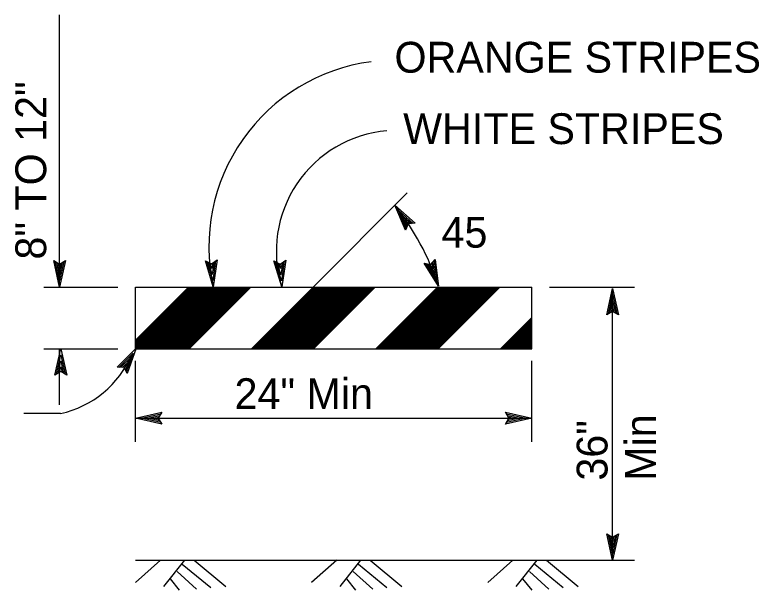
# Model space of a CAD drawing. Extents: x -894 to 866, y -476 to 714.
# Drawn here: x -672.4 to -503.4, y 83.5 to 214.1 of the extents above; entities that cross this region are included whole.
import ezdxf

# ---------------------------------------------------------------- set-up
doc = ezdxf.new("R2010")
doc.units = 0
for name, color, linetype in [('56 Stage 3 Anno', 7, 'Continuous'), ('57 Undefined', 7, 'Continuous'), ('60 Nongeo Data', 7, 'Continuous')]:
    doc.layers.add(name, color=color, linetype=linetype)

msp = doc.modelspace()

# ---------------------------------------------------------------- linework, layer by layer
at = {"layer": '56 Stage 3 Anno'}
for p, q in [((-662.24, 152.34), (-662.24, 214.14)), ((-604.69, 152.34), (-583.3, 173.74)), ((-583.7, 165.26), (-586.13, 170.91)), ((-586.13, 170.91), (-586.13, 170.91)), ((-586.13, 170.91), (-581.54, 166.82)), ((-583.54, 165.64), (-585.32, 169.79)), ((-585.31, 169.78), (-581.97, 166.8)), ((-583.39, 166.04), (-584.51, 168.67)), ((-584.51, 168.67), (-582.35, 166.74)), ((-583.21, 166.39), (-583.7, 167.55)), ((-583.7, 167.55), (-582.78, 166.72)), ((-583.08, 166.69), (-583.7, 165.26)), ((-581.54, 166.82), (-583.08, 166.69)), ((-581.54, 166.82), (-581.54, 166.82)), ((-583.7, 165.26), (-583.7, 165.26)), ((-662.24, 152.34), (-663.57, 158.34)), ((-663.57, 158.34), (-663.57, 158.34)), ((-663.57, 158.34), (-662.24, 157.54)), ((-662.25, 153.73), (-663.22, 158.11)), ((-662.24, 155.11), (-662.87, 157.93)), ((-662.24, 156.49), (-662.51, 157.7)), ((-662.24, 157.54), (-660.9, 158.34)), ((-660.9, 158.34), (-662.24, 152.34)), ((-661.26, 158.13), (-662.24, 153.72)), ((-661.62, 157.89), (-662.24, 155.11)), ((-661.97, 157.72), (-662.24, 156.49)), ((-660.9, 158.34), (-660.9, 158.34)), ((-627.35, 152.42), (-629.13, 158.3)), ((-629.13, 158.3), (-629.13, 158.3)), ((-629.13, 158.3), (-627.74, 157.6)), ((-627.46, 153.8), (-628.75, 158.09)), ((-627.56, 155.17), (-628.39, 157.94)), ((-627.66, 156.55), (-628.02, 157.73)), ((-627.74, 157.6), (-626.47, 158.5)), ((-627.48, 157.8), (-627.66, 156.55)), ((-627.15, 158), (-627.56, 155.17)), ((-626.81, 158.26), (-627.45, 153.79)), ((-626.47, 158.5), (-627.35, 152.42)), ((-626.47, 158.5), (-626.47, 158.5)), ((-611.77, 152.38), (-613.56, 158.27)), ((-613.56, 158.27), (-612.17, 157.57)), ((-613.55, 158.27), (-613.55, 158.27)), ((-611.88, 153.77), (-613.18, 158.06)), ((-611.98, 155.14), (-612.82, 157.91)), ((-612.09, 156.52), (-612.44, 157.7)), ((-612.17, 157.57), (-610.89, 158.47)), ((-611.9, 157.76), (-612.09, 156.52)), ((-611.57, 157.96), (-611.98, 155.14)), ((-611.23, 158.22), (-611.88, 153.76)), ((-610.89, 158.47), (-611.77, 152.38)), ((-610.89, 158.47), (-610.89, 158.47)), ((-576.22, 152.53), (-579.46, 157.75)), ((-579.46, 157.75), (-579.46, 157.75)), ((-579.46, 157.75), (-577.94, 157.44)), ((-576.69, 153.84), (-579.05, 157.65)), ((-577.13, 155.14), (-578.66, 157.59)), ((-577.59, 156.44), (-578.24, 157.49)), ((-577.94, 157.44), (-576.94, 158.63)), ((-577.74, 157.69), (-577.59, 156.44)), ((-577.47, 157.97), (-577.13, 155.14)), ((-577.21, 158.31), (-576.68, 153.83)), ((-576.94, 158.63), (-576.94, 158.63)), ((-576.94, 158.63), (-576.22, 152.53)), ((-665.8, 152.34), (-649.02, 152.34)), ((-662.24, 152.34), (-662.24, 152.34)), ((-627.35, 152.42), (-627.35, 152.42)), ((-611.77, 152.38), (-611.77, 152.38)), ((-576.22, 152.53), (-576.22, 152.53)), ((-551.02, 152.34), (-531.73, 152.34)), ((-538, 146.01), (-536.66, 152.01)), ((-537.64, 146.22), (-536.66, 150.63)), ((-536.66, 90.34), (-536.66, 152.01)), ((-536.66, 152.01), (-536.66, 152.01)), ((-536.66, 152.01), (-535.33, 146.01)), ((-536.66, 150.62), (-535.69, 146.24)), ((-537.28, 146.46), (-536.66, 149.24)), ((-536.66, 149.24), (-536.04, 146.42)), ((-536.94, 146.63), (-536.66, 147.86)), ((-536.66, 147.86), (-536.4, 146.65)), ((-536.66, 146.81), (-538, 146.01)), ((-538, 146.01), (-538, 146.01)), ((-535.33, 146.01), (-536.66, 146.81)), ((-535.33, 146.01), (-535.33, 146.01)), ((-665.8, 138.34), (-649.02, 138.34)), ((-663.29, 132.34), (-661.95, 138.34)), ((-662.94, 132.56), (-661.95, 136.96)), ((-662.24, 125.63), (-662.24, 138.34)), ((-661.95, 138.34), (-661.95, 138.34)), ((-661.95, 138.34), (-660.62, 132.34)), ((-661.95, 136.95), (-660.98, 132.58)), ((-649.17, 134.11), (-644.82, 138.45)), ((-648.75, 134.1), (-645.56, 137.29)), ((-645.56, 137.28), (-647.1, 133.07)), ((-644.82, 138.45), (-646.92, 132.68)), ((-644.82, 138.45), (-644.82, 138.45)), ((-662.58, 132.79), (-661.96, 135.58)), ((-661.96, 135.58), (-661.33, 132.75)), ((-648.33, 134.11), (-646.31, 136.12)), ((-646.31, 136.12), (-647.29, 133.4)), ((-645.02, 117.19), (-645.02, 135.55)), ((-555.02, 117.19), (-555.02, 135.55)), ((-662.23, 132.97), (-661.96, 134.2)), ((-661.96, 134.2), (-661.69, 132.99)), ((-647.61, 134.07), (-649.17, 134.11)), ((-649.17, 134.11), (-649.17, 134.11)), ((-647.94, 134.07), (-647.05, 134.96)), ((-646.92, 132.68), (-647.61, 134.07)), ((-647.05, 134.96), (-647.47, 133.79)), ((-661.95, 133.14), (-663.29, 132.34)), ((-663.29, 132.34), (-663.29, 132.34)), ((-660.62, 132.34), (-661.95, 133.14)), ((-660.62, 132.34), (-660.62, 132.34)), ((-646.92, 132.68), (-646.92, 132.68)), ((-662.04, 123.63), (-670.33, 123.63)), ((-645.02, 122.57), (-639.02, 123.9)), ((-643.63, 122.57), (-639.25, 123.54)), ((-639.02, 123.9), (-639.82, 122.57)), ((-639.02, 123.9), (-639.02, 123.9)), ((-560.22, 122.57), (-561.02, 123.91)), ((-561.02, 123.91), (-561.02, 123.91)), ((-561.02, 123.91), (-555.02, 122.57)), ((-560.8, 123.55), (-556.4, 122.57)), ((-645.02, 122.57), (-555.02, 122.57)), ((-639.02, 121.23), (-645.02, 122.57)), ((-645.02, 122.57), (-645.02, 122.57)), ((-639.23, 121.59), (-643.64, 122.57)), ((-642.25, 122.57), (-639.43, 123.19)), ((-639.47, 121.95), (-642.25, 122.57)), ((-640.87, 122.57), (-639.66, 122.83)), ((-639.64, 122.29), (-640.87, 122.57)), ((-639.82, 122.57), (-639.02, 121.23)), ((-555.02, 122.57), (-561.02, 121.24)), ((-561.02, 121.24), (-560.22, 122.57)), ((-556.41, 122.57), (-560.78, 121.6)), ((-557.78, 122.57), (-560.61, 121.95)), ((-560.57, 123.19), (-557.78, 122.57)), ((-560.39, 122.85), (-559.16, 122.57)), ((-559.16, 122.57), (-560.37, 122.31)), ((-555.02, 122.57), (-555.02, 122.57)), ((-639.02, 121.23), (-639.02, 121.23)), ((-561.02, 121.24), (-561.02, 121.24)), ((-536.66, 90.34), (-537.99, 96.34)), ((-537.99, 96.34), (-537.99, 96.34)), ((-537.99, 96.34), (-536.66, 95.54)), ((-536.66, 95.54), (-535.32, 96.34)), ((-535.32, 96.34), (-536.66, 90.34)), ((-535.32, 96.34), (-535.32, 96.34)), ((-536.66, 91.73), (-537.63, 96.11)), ((-536.66, 93.11), (-537.28, 95.93)), ((-536.66, 94.49), (-536.92, 95.7)), ((-535.68, 96.13), (-536.66, 91.72)), ((-536.04, 95.89), (-536.66, 93.11)), ((-536.38, 95.72), (-536.66, 94.49)), ((-536.66, 90.34), (-536.66, 90.34))]:
    msp.add_line(p, q, dxfattribs=at)
for centre, radius, start, end in [((-586.02, 161.53), 42.32, 97.4615, 192.4347), ((-585.56, 160.46), 27.47, 94.9764, 197.1296), ((-630.83, 134.97), 57.36, 17.8272, 38.801), ((-666.76, 145.79), 22.66, 282.0264, 337.1977)]:
    msp.add_arc(centre, radius, start, end, dxfattribs=at)
at = {"layer": '60 Nongeo Data'}
for p, q in [((-645.02, 140.3), (-632.98, 152.34)), ((-645.02, 140.3), (-632.98, 152.34)), ((-645.02, 140.16), (-632.84, 152.34)), ((-645.02, 140.02), (-632.69, 152.34)), ((-645.02, 139.88), (-632.55, 152.34)), ((-645.02, 139.74), (-632.41, 152.34)), ((-645.02, 139.59), (-632.27, 152.34)), ((-645.02, 139.45), (-632.13, 152.34)), ((-645.02, 139.31), (-631.99, 152.34)), ((-645.02, 139.17), (-631.85, 152.34)), ((-645.02, 139.03), (-631.7, 152.34)), ((-645.02, 138.89), (-631.56, 152.34)), ((-645.02, 138.75), (-631.42, 152.34)), ((-645.02, 138.61), (-631.28, 152.34)), ((-645.02, 138.46), (-631.14, 152.34)), ((-645.02, 138.34), (-645.02, 152.34)), ((-645.02, 152.34), (-555.02, 152.34)), ((-645, 138.34), (-631, 152.34)), ((-644.86, 138.34), (-630.86, 152.34)), ((-644.71, 138.34), (-630.71, 152.34)), ((-644.57, 138.34), (-630.57, 152.34)), ((-644.43, 138.34), (-630.43, 152.34)), ((-644.29, 138.34), (-630.29, 152.34)), ((-644.15, 138.34), (-630.15, 152.34)), ((-644.01, 138.34), (-630.01, 152.34)), ((-643.87, 138.34), (-629.87, 152.34)), ((-643.72, 138.34), (-629.72, 152.34)), ((-643.58, 138.34), (-629.58, 152.34)), ((-643.44, 138.34), (-629.44, 152.34)), ((-643.3, 138.34), (-629.3, 152.34)), ((-643.16, 138.34), (-629.16, 152.34)), ((-643.02, 138.34), (-629.02, 152.34)), ((-642.88, 138.34), (-628.88, 152.34)), ((-642.73, 138.34), (-628.73, 152.34)), ((-642.59, 138.34), (-628.59, 152.34)), ((-642.45, 138.34), (-628.45, 152.34)), ((-642.31, 138.34), (-628.31, 152.34)), ((-642.17, 138.34), (-628.17, 152.34)), ((-642.03, 138.34), (-628.03, 152.34)), ((-641.89, 138.34), (-627.89, 152.34)), ((-641.74, 138.34), (-627.74, 152.34)), ((-641.6, 138.34), (-627.6, 152.34)), ((-641.46, 138.34), (-627.46, 152.34)), ((-641.32, 138.34), (-627.32, 152.34)), ((-641.18, 138.34), (-627.18, 152.34)), ((-641.04, 138.34), (-627.04, 152.34)), ((-640.9, 138.34), (-626.9, 152.34)), ((-640.75, 138.34), (-626.75, 152.34)), ((-640.61, 138.34), (-626.61, 152.34)), ((-640.47, 138.34), (-626.47, 152.34)), ((-640.33, 138.34), (-626.33, 152.34)), ((-640.19, 138.34), (-626.19, 152.34)), ((-640.05, 138.34), (-626.05, 152.34)), ((-639.91, 138.34), (-625.91, 152.34)), ((-639.76, 138.34), (-625.76, 152.34)), ((-639.62, 138.34), (-625.62, 152.34)), ((-639.48, 138.34), (-625.48, 152.34)), ((-639.34, 138.34), (-625.34, 152.34)), ((-639.2, 138.34), (-625.2, 152.34)), ((-639.06, 138.34), (-625.06, 152.34)), ((-638.92, 138.34), (-624.92, 152.34)), ((-638.77, 138.34), (-624.77, 152.34)), ((-638.63, 138.34), (-624.63, 152.34)), ((-638.49, 138.34), (-624.49, 152.34)), ((-638.35, 138.34), (-624.35, 152.34)), ((-638.21, 138.34), (-624.21, 152.34)), ((-638.07, 138.34), (-624.07, 152.34)), ((-637.93, 138.34), (-623.93, 152.34)), ((-637.79, 138.34), (-623.79, 152.34)), ((-637.64, 138.34), (-623.64, 152.34)), ((-637.5, 138.34), (-623.5, 152.34)), ((-637.36, 138.34), (-623.36, 152.34)), ((-637.22, 138.34), (-623.22, 152.34)), ((-637.08, 138.34), (-623.08, 152.34)), ((-636.94, 138.34), (-622.94, 152.34)), ((-636.79, 138.34), (-622.79, 152.34)), ((-636.65, 138.34), (-622.65, 152.34)), ((-636.51, 138.34), (-622.51, 152.34)), ((-636.37, 138.34), (-622.37, 152.34)), ((-636.23, 138.34), (-622.23, 152.34)), ((-636.09, 138.34), (-622.09, 152.34)), ((-635.95, 138.34), (-621.95, 152.34)), ((-635.81, 138.34), (-621.81, 152.34)), ((-635.66, 138.34), (-621.66, 152.34)), ((-635.52, 138.34), (-621.52, 152.34)), ((-635.38, 138.34), (-621.38, 152.34)), ((-635.24, 138.34), (-621.24, 152.34)), ((-635.1, 138.34), (-621.1, 152.34)), ((-634.96, 138.34), (-620.96, 152.34)), ((-634.82, 138.34), (-620.82, 152.34)), ((-634.67, 138.34), (-620.67, 152.34)), ((-634.53, 138.34), (-620.53, 152.34)), ((-634.39, 138.34), (-620.39, 152.34)), ((-634.25, 138.34), (-620.25, 152.34)), ((-634.11, 138.34), (-620.11, 152.34)), ((-633.97, 138.34), (-619.97, 152.34)), ((-633.83, 138.34), (-619.83, 152.34)), ((-633.68, 138.34), (-619.68, 152.34)), ((-633.54, 138.34), (-619.54, 152.34)), ((-633.4, 138.34), (-619.4, 152.34)), ((-633.26, 138.34), (-619.26, 152.34)), ((-633.12, 138.34), (-619.12, 152.34)), ((-632.98, 138.34), (-618.98, 152.34)), ((-632.84, 138.34), (-618.84, 152.34)), ((-632.84, 138.34), (-618.84, 152.34)), ((-618.69, 138.34), (-604.69, 152.34)), ((-618.69, 138.34), (-604.69, 152.34)), ((-618.69, 138.34), (-604.69, 152.34)), ((-618.55, 138.34), (-604.55, 152.34)), ((-618.41, 138.34), (-604.41, 152.34)), ((-618.27, 138.34), (-604.27, 152.34)), ((-618.13, 138.34), (-604.13, 152.34)), ((-617.99, 138.34), (-603.99, 152.34)), ((-617.84, 138.34), (-603.84, 152.34)), ((-617.7, 138.34), (-603.7, 152.34)), ((-617.56, 138.34), (-603.56, 152.34)), ((-617.42, 138.34), (-603.42, 152.34)), ((-617.28, 138.34), (-603.28, 152.34)), ((-617.14, 138.34), (-603.14, 152.34)), ((-617, 138.34), (-603, 152.34)), ((-616.85, 138.34), (-602.85, 152.34)), ((-616.71, 138.34), (-602.71, 152.34)), ((-616.57, 138.34), (-602.57, 152.34)), ((-616.43, 138.34), (-602.43, 152.34)), ((-616.29, 138.34), (-602.29, 152.34)), ((-616.15, 138.34), (-602.15, 152.34)), ((-616.01, 138.34), (-602.01, 152.34)), ((-615.86, 138.34), (-601.86, 152.34)), ((-615.72, 138.34), (-601.72, 152.34)), ((-615.58, 138.34), (-601.58, 152.34)), ((-615.44, 138.34), (-601.44, 152.34)), ((-615.3, 138.34), (-601.3, 152.34)), ((-615.16, 138.34), (-601.16, 152.34)), ((-615.02, 138.34), (-601.02, 152.34)), ((-614.87, 138.34), (-600.87, 152.34)), ((-614.73, 138.34), (-600.73, 152.34)), ((-614.59, 138.34), (-600.59, 152.34)), ((-614.45, 138.34), (-600.45, 152.34)), ((-614.31, 138.34), (-600.31, 152.34)), ((-614.17, 138.34), (-600.17, 152.34)), ((-614.03, 138.34), (-600.03, 152.34)), ((-613.88, 138.34), (-599.88, 152.34)), ((-613.74, 138.34), (-599.74, 152.34)), ((-613.6, 138.34), (-599.6, 152.34)), ((-613.46, 138.34), (-599.46, 152.34)), ((-613.32, 138.34), (-599.32, 152.34)), ((-613.18, 138.34), (-599.18, 152.34)), ((-613.04, 138.34), (-599.04, 152.34)), ((-612.89, 138.34), (-598.89, 152.34)), ((-612.75, 138.34), (-598.75, 152.34)), ((-612.61, 138.34), (-598.61, 152.34)), ((-612.47, 138.34), (-598.47, 152.34)), ((-612.33, 138.34), (-598.33, 152.34)), ((-612.19, 138.34), (-598.19, 152.34)), ((-612.05, 138.34), (-598.05, 152.34)), ((-611.9, 138.34), (-597.9, 152.34)), ((-611.76, 138.34), (-597.76, 152.34)), ((-611.62, 138.34), (-597.62, 152.34)), ((-611.48, 138.34), (-597.48, 152.34)), ((-611.34, 138.34), (-597.34, 152.34)), ((-611.2, 138.34), (-597.2, 152.34)), ((-611.06, 138.34), (-597.06, 152.34)), ((-610.92, 138.34), (-596.92, 152.34)), ((-610.77, 138.34), (-596.77, 152.34)), ((-610.63, 138.34), (-596.63, 152.34)), ((-610.49, 138.34), (-596.49, 152.34)), ((-610.35, 138.34), (-596.35, 152.34)), ((-610.21, 138.34), (-596.21, 152.34)), ((-610.07, 138.34), (-596.07, 152.34)), ((-609.92, 138.34), (-595.92, 152.34)), ((-609.78, 138.34), (-595.78, 152.34)), ((-609.64, 138.34), (-595.64, 152.34)), ((-609.5, 138.34), (-595.5, 152.34)), ((-609.36, 138.34), (-595.36, 152.34)), ((-609.22, 138.34), (-595.22, 152.34)), ((-609.08, 138.34), (-595.08, 152.34)), ((-608.94, 138.34), (-594.94, 152.34)), ((-608.79, 138.34), (-594.79, 152.34)), ((-608.65, 138.34), (-594.65, 152.34)), ((-608.51, 138.34), (-594.51, 152.34)), ((-608.37, 138.34), (-594.37, 152.34)), ((-608.23, 138.34), (-594.23, 152.34)), ((-608.09, 138.34), (-594.09, 152.34)), ((-607.94, 138.34), (-593.94, 152.34)), ((-607.8, 138.34), (-593.8, 152.34)), ((-607.66, 138.34), (-593.66, 152.34)), ((-607.52, 138.34), (-593.52, 152.34)), ((-607.38, 138.34), (-593.38, 152.34)), ((-607.24, 138.34), (-593.24, 152.34)), ((-607.1, 138.34), (-593.1, 152.34)), ((-606.96, 138.34), (-592.96, 152.34)), ((-606.81, 138.34), (-592.81, 152.34)), ((-606.67, 138.34), (-592.67, 152.34)), ((-606.53, 138.34), (-592.53, 152.34)), ((-606.39, 138.34), (-592.39, 152.34)), ((-606.25, 138.34), (-592.25, 152.34)), ((-606.11, 138.34), (-592.11, 152.34)), ((-605.97, 138.34), (-591.97, 152.34)), ((-605.82, 138.34), (-591.82, 152.34)), ((-605.68, 138.34), (-591.68, 152.34)), ((-605.54, 138.34), (-591.54, 152.34)), ((-605.4, 138.34), (-591.4, 152.34)), ((-605.26, 138.34), (-591.26, 152.34)), ((-605.12, 138.34), (-591.12, 152.34)), ((-604.98, 138.34), (-590.98, 152.34)), ((-604.83, 138.34), (-590.83, 152.34)), ((-604.69, 138.34), (-590.69, 152.34)), ((-604.55, 138.34), (-590.55, 152.34)), ((-604.55, 138.34), (-590.55, 152.34)), ((-604.55, 138.34), (-590.55, 152.34)), ((-590.41, 138.34), (-576.41, 152.34)), ((-590.41, 138.34), (-576.41, 152.34)), ((-590.41, 138.34), (-576.41, 152.34)), ((-590.41, 138.34), (-576.41, 152.34)), ((-590.27, 138.34), (-576.27, 152.34)), ((-590.13, 138.34), (-576.13, 152.34)), ((-589.98, 138.34), (-575.98, 152.34)), ((-589.84, 138.34), (-575.84, 152.34)), ((-589.7, 138.34), (-575.7, 152.34)), ((-589.56, 138.34), (-575.56, 152.34)), ((-589.42, 138.34), (-575.42, 152.34)), ((-589.28, 138.34), (-575.28, 152.34)), ((-589.14, 138.34), (-575.14, 152.34)), ((-588.99, 138.34), (-574.99, 152.34)), ((-588.85, 138.34), (-574.85, 152.34)), ((-588.71, 138.34), (-574.71, 152.34)), ((-588.57, 138.34), (-574.57, 152.34)), ((-588.43, 138.34), (-574.43, 152.34)), ((-588.29, 138.34), (-574.29, 152.34)), ((-588.15, 138.34), (-574.15, 152.34)), ((-588, 138.34), (-574, 152.34)), ((-587.86, 138.34), (-573.86, 152.34)), ((-587.72, 138.34), (-573.72, 152.34)), ((-587.58, 138.34), (-573.58, 152.34)), ((-587.44, 138.34), (-573.44, 152.34)), ((-587.3, 138.34), (-573.3, 152.34)), ((-587.16, 138.34), (-573.16, 152.34)), ((-587.01, 138.34), (-573.01, 152.34)), ((-586.87, 138.34), (-572.87, 152.34)), ((-586.73, 138.34), (-572.73, 152.34)), ((-586.59, 138.34), (-572.59, 152.34)), ((-586.45, 138.34), (-572.45, 152.34)), ((-586.31, 138.34), (-572.31, 152.34)), ((-586.17, 138.34), (-572.17, 152.34)), ((-586.02, 138.34), (-572.02, 152.34)), ((-585.88, 138.34), (-571.88, 152.34)), ((-585.74, 138.34), (-571.74, 152.34)), ((-585.6, 138.34), (-571.6, 152.34)), ((-585.46, 138.34), (-571.46, 152.34)), ((-585.32, 138.34), (-571.32, 152.34)), ((-585.18, 138.34), (-571.18, 152.34)), ((-585.04, 138.34), (-571.04, 152.34)), ((-584.89, 138.34), (-570.89, 152.34)), ((-584.75, 138.34), (-570.75, 152.34)), ((-584.61, 138.34), (-570.61, 152.34)), ((-584.47, 138.34), (-570.47, 152.34)), ((-584.33, 138.34), (-570.33, 152.34)), ((-584.19, 138.34), (-570.19, 152.34)), ((-584.04, 138.34), (-570.05, 152.34)), ((-583.9, 138.34), (-569.9, 152.34)), ((-583.76, 138.34), (-569.76, 152.34)), ((-583.62, 138.34), (-569.62, 152.34)), ((-583.48, 138.34), (-569.48, 152.34)), ((-583.34, 138.34), (-569.34, 152.34)), ((-583.2, 138.34), (-569.2, 152.34)), ((-583.05, 138.34), (-569.05, 152.34)), ((-582.91, 138.34), (-568.91, 152.34)), ((-582.77, 138.34), (-568.77, 152.34)), ((-582.63, 138.34), (-568.63, 152.34)), ((-582.49, 138.34), (-568.49, 152.34)), ((-582.35, 138.34), (-568.35, 152.34)), ((-582.21, 138.34), (-568.21, 152.34)), ((-582.07, 138.34), (-568.07, 152.34)), ((-581.92, 138.34), (-567.92, 152.34)), ((-581.78, 138.34), (-567.78, 152.34)), ((-581.64, 138.34), (-567.64, 152.34)), ((-581.5, 138.34), (-567.5, 152.34)), ((-581.36, 138.34), (-567.36, 152.34)), ((-581.22, 138.34), (-567.22, 152.34)), ((-581.08, 138.34), (-567.08, 152.34)), ((-580.93, 138.34), (-566.93, 152.34)), ((-580.79, 138.34), (-566.79, 152.34)), ((-580.65, 138.34), (-566.65, 152.34)), ((-580.51, 138.34), (-566.51, 152.34)), ((-580.37, 138.34), (-566.37, 152.34)), ((-580.23, 138.34), (-566.23, 152.34)), ((-580.09, 138.34), (-566.09, 152.34)), ((-579.94, 138.34), (-565.94, 152.34)), ((-579.8, 138.34), (-565.8, 152.34)), ((-579.66, 138.34), (-565.66, 152.34)), ((-579.52, 138.34), (-565.52, 152.34)), ((-579.38, 138.34), (-565.38, 152.34)), ((-579.24, 138.34), (-565.24, 152.34)), ((-579.09, 138.34), (-565.1, 152.34)), ((-578.95, 138.34), (-564.95, 152.34)), ((-578.81, 138.34), (-564.81, 152.34)), ((-578.67, 138.34), (-564.67, 152.34)), ((-578.53, 138.34), (-564.53, 152.34)), ((-578.39, 138.34), (-564.39, 152.34)), ((-578.25, 138.34), (-564.25, 152.34)), ((-578.11, 138.34), (-564.11, 152.34)), ((-577.96, 138.34), (-563.96, 152.34)), ((-577.82, 138.34), (-563.82, 152.34)), ((-577.68, 138.34), (-563.68, 152.34)), ((-577.54, 138.34), (-563.54, 152.34)), ((-577.4, 138.34), (-563.4, 152.34)), ((-577.26, 138.34), (-563.26, 152.34)), ((-577.12, 138.34), (-563.12, 152.34)), ((-576.97, 138.34), (-562.97, 152.34)), ((-576.83, 138.34), (-562.83, 152.34)), ((-576.69, 138.34), (-562.69, 152.34)), ((-576.55, 138.34), (-562.55, 152.34)), ((-576.41, 138.34), (-562.41, 152.34)), ((-576.27, 138.34), (-562.27, 152.34)), ((-576.27, 138.34), (-562.27, 152.34)), ((-576.27, 138.34), (-562.27, 152.34)), ((-576.27, 138.34), (-562.27, 152.34)), ((-555.02, 138.34), (-555.02, 152.34)), ((-562.12, 138.34), (-555.02, 145.45)), ((-562.12, 138.34), (-555.02, 145.45)), ((-562.12, 138.34), (-555.02, 145.45)), ((-562.12, 138.34), (-555.02, 145.45)), ((-562.12, 138.34), (-555.02, 145.45)), ((-561.98, 138.34), (-555.02, 145.31)), ((-561.84, 138.34), (-555.02, 145.17)), ((-561.7, 138.34), (-555.02, 145.03)), ((-561.56, 138.34), (-555.02, 144.88)), ((-561.42, 138.34), (-555.02, 144.74)), ((-561.28, 138.34), (-555.02, 144.6)), ((-561.13, 138.34), (-555.02, 144.46)), ((-560.99, 138.34), (-555.02, 144.32)), ((-560.85, 138.34), (-555.02, 144.18)), ((-560.71, 138.34), (-555.02, 144.03)), ((-560.57, 138.34), (-555.02, 143.89)), ((-560.43, 138.34), (-555.02, 143.75)), ((-560.29, 138.34), (-555.02, 143.61)), ((-560.14, 138.34), (-555.02, 143.47)), ((-560, 138.34), (-555.02, 143.33)), ((-559.86, 138.34), (-555.02, 143.19)), ((-559.72, 138.34), (-555.02, 143.04)), ((-559.58, 138.34), (-555.02, 142.9)), ((-559.44, 138.34), (-555.02, 142.76)), ((-559.3, 138.34), (-555.02, 142.62)), ((-559.15, 138.34), (-555.02, 142.48)), ((-559.01, 138.34), (-555.02, 142.34)), ((-558.87, 138.34), (-555.02, 142.2)), ((-558.73, 138.34), (-555.02, 142.06)), ((-558.59, 138.34), (-555.02, 141.91)), ((-558.45, 138.34), (-555.02, 141.77)), ((-558.31, 138.34), (-555.02, 141.63)), ((-558.16, 138.34), (-555.02, 141.49)), ((-558.02, 138.34), (-555.02, 141.35)), ((-557.88, 138.34), (-555.02, 141.21)), ((-557.74, 138.34), (-555.02, 141.07)), ((-557.6, 138.34), (-555.02, 140.92)), ((-557.46, 138.34), (-555.02, 140.78)), ((-557.32, 138.34), (-555.02, 140.64)), ((-557.17, 138.34), (-555.02, 140.5)), ((-557.03, 138.34), (-555.02, 140.36)), ((-556.89, 138.34), (-555.02, 140.22)), ((-556.75, 138.34), (-555.02, 140.08)), ((-556.61, 138.34), (-555.02, 139.93)), ((-556.47, 138.34), (-555.02, 139.79)), ((-556.33, 138.34), (-555.02, 139.65)), ((-556.19, 138.34), (-555.02, 139.51)), ((-556.04, 138.34), (-555.02, 139.37)), ((-555.9, 138.34), (-555.02, 139.23)), ((-555.76, 138.34), (-555.02, 139.09)), ((-555.62, 138.34), (-555.02, 138.94)), ((-555.48, 138.34), (-555.02, 138.8)), ((-555.34, 138.34), (-555.02, 138.66)), ((-645.02, 138.34), (-555.02, 138.34)), ((-555.2, 138.34), (-555.02, 138.52)), ((-555.05, 138.34), (-555.02, 138.38)), ((-639.32, 90.36), (-645.02, 85.28)), ((-645.02, 90.34), (-531.73, 90.34)), ((-633.91, 90.32), (-638.61, 84.34)), ((-631.71, 90.29), (-624.51, 84.36)), ((-599.32, 90.36), (-605.02, 85.28)), ((-593.91, 90.32), (-598.61, 84.34)), ((-591.72, 90.29), (-584.51, 84.36)), ((-559.32, 90.36), (-565.02, 85.28)), ((-553.91, 90.32), (-558.61, 84.34)), ((-551.72, 90.29), (-544.51, 84.36)), ((-634.37, 89.42), (-627.93, 84.12)), ((-594.37, 89.42), (-587.93, 84.12)), ((-554.37, 89.42), (-547.93, 84.12)), ((-635.55, 87.77), (-631.15, 83.77)), ((-595.55, 87.77), (-591.15, 83.77)), ((-555.55, 87.77), (-551.15, 83.77)), ((-637.11, 86.05), (-635.05, 83.52)), ((-597.11, 86.05), (-595.05, 83.52)), ((-557.11, 86.05), (-555.05, 83.52))]:
    msp.add_line(p, q, dxfattribs=at)
msp.add_lwpolyline([(-645.02, 90.34), (-531.73, 90.34)], dxfattribs=at)

# ---------------------------------------------------------------- texts
at = {"layer": '57 Undefined'}
for s, p in [('ORANGE STRIPES', (-586.2, 201.02)), ('WHITE STRIPES', (-584.23, 184.8)), ('45', (-575.52, 161.28)), ('24" Min', (-622.51, 124.63))]:
    msp.add_text(s, height=7, dxfattribs=at).set_placement(p)
for s, p in [('8" TO 12"', (-665.28, 158.58)), ('36"', (-537.83, 108.39)), ('Min', (-526.83, 108.34))]:
    msp.add_text(s, height=7, rotation=90, dxfattribs=at).set_placement(p)

doc.saveas('drawing.dxf')
